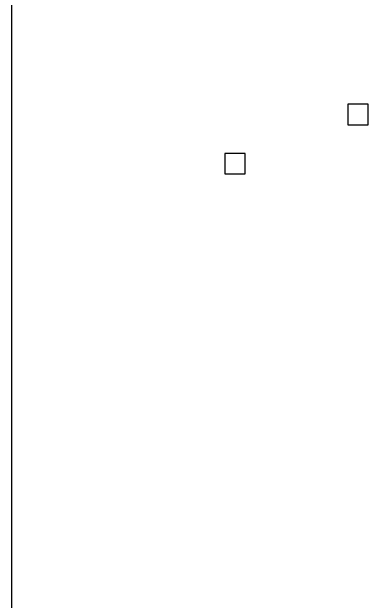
# Model space of a CAD drawing. Extents: x 0.66 to 10.16, y -5.55 to -0.71.
# Drawn here: x 0.709 to 1.433, y -4.355 to -3.157 of the extents above; entities that cross this region are included whole.
import ezdxf

# ---------------------------------------------------------------- set-up
doc = ezdxf.new("R2010")
doc.units = 0
doc.header["$MEASUREMENT"] = 0
doc.layers.add('BLACK', color=7, linetype='CONTINUOUS')

msp = doc.modelspace()

# ---------------------------------------------------------------- linework, layer by layer
at = {"layer": 'BLACK', "linetype": 'CONTINUOUS'}
for p, q in [((0.708661, -4.92126), (0.708661, -0.708661)), ((1.43313, -3.34534), (1.39137, -3.34534)), ((1.39137, -3.34534), (1.39137, -3.38709)), ((1.43313, -3.38709), (1.43313, -3.34534)), ((1.39137, -3.38709), (1.43313, -3.38709)), ((1.18313, -3.44534), (1.14137, -3.44534)), ((1.14137, -3.44534), (1.14137, -3.48709)), ((1.18313, -3.48709), (1.18313, -3.44534)), ((1.14137, -3.48709), (1.18313, -3.48709))]:
    msp.add_line(p, q, dxfattribs=at)

doc.saveas('drawing.dxf')
